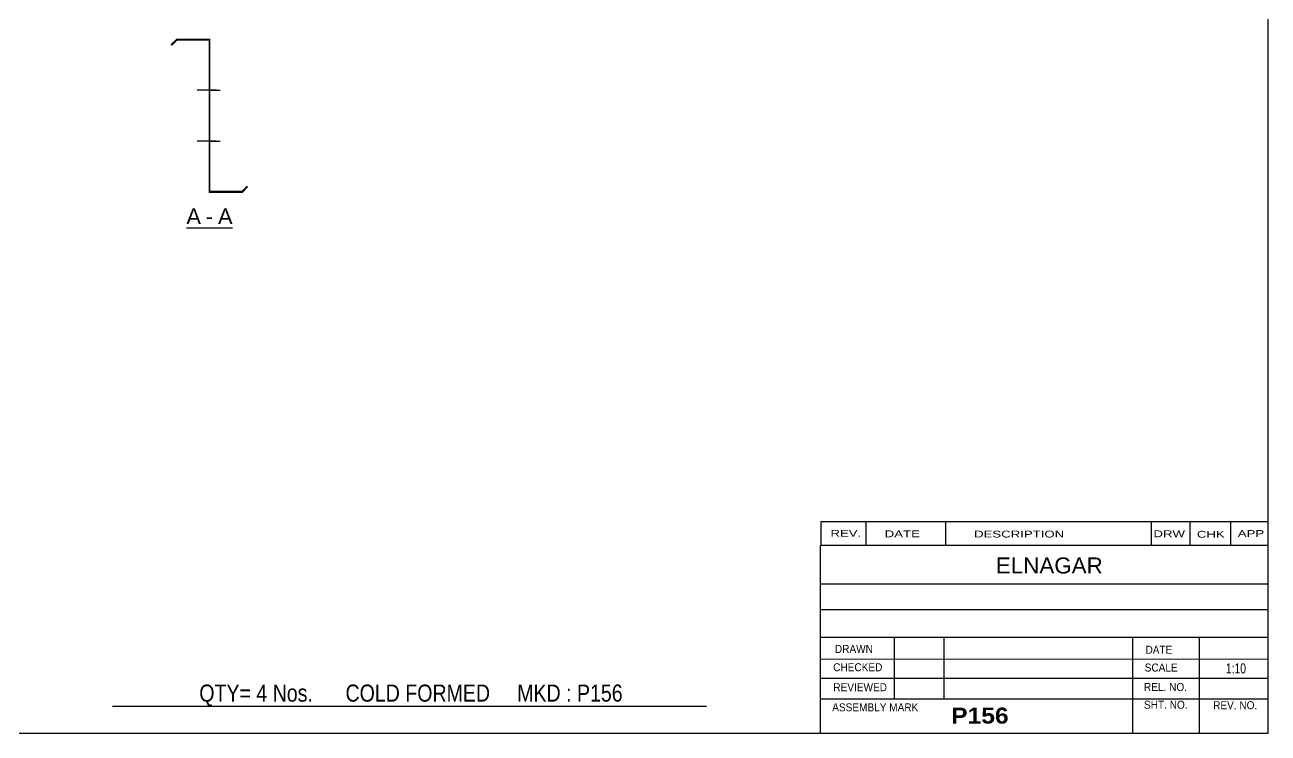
# Model space of a CAD drawing. Header units: millimetres. Extents: x -24 to 379, y -208 to 69.
# Drawn here: x 135.5 to 378.7, y -208.3 to -69.8 of the extents above; entities that cross this region are included whole.
import ezdxf

# ---------------------------------------------------------------- set-up
doc = ezdxf.new("R2010")
doc.units = ezdxf.units.MM
doc.styles.add('Arial', font='ARIAL.TTF', dxfattribs={"height": 0.2})
doc.styles.add('Arial Bold', font='ARIALBD.TTF', dxfattribs={"height": 0.2})
doc.styles.add('Arial Narrow', font='ARIALN.TTF', dxfattribs={"height": 0.2})

# ---------------------------------------------------------------- blocks, each defined once
blk = doc.blocks.new('Unknown-628700685-1200')
at = {"color": 5, "linetype": 'Continuous'}
for p, q in [((378.73, -208.27), (378.73, 68.73)), ((-21.27, -208.27), (378.73, -208.27))]:
    blk.add_line(p, q, dxfattribs=at)
blk = doc.blocks.new('Unknown-628700685-12 - 1732')
at = {"color": 7, "linetype": 'Continuous'}
blk.add_line((167.09, -109.47), (176.12, -109.47), dxfattribs=at)
at = {"color": 0, "linetype": 'Continuous'}
blk.add_wipeout([(169.93, -108.72), (169.93, -105.52), (167.09, -105.52), (167.09, -108.72)], dxfattribs=at)
blk.add_wipeout([(172.31, -108.72), (172.31, -105.52), (170.89, -105.52), (170.89, -108.72)], dxfattribs=at)
at = {"color": 96, "linetype": 'Continuous', "style": 'Arial'}
blk.add_text('A', height=3.06, dxfattribs=at).set_placement((167.09, -108.72))
at = {"color": 0, "linetype": 'Continuous'}
blk.add_wipeout([(176.12, -108.72), (176.12, -105.52), (173.27, -105.52), (173.27, -108.72)], dxfattribs=at)
at = {"color": 96, "linetype": 'Continuous', "style": 'Arial'}
for s, p in [('A', (173.27, -108.72)), ('-', (170.89, -108.72))]:
    blk.add_text(s, height=3.06, dxfattribs=at).set_placement(p)
blk = doc.blocks.new('Bolt-628700685-1738 - 1732')
at = {"linetype": 'Continuous'}
blk.add_hatch(color=3, dxfattribs=at).paths.add_polyline_path([(171.69, -93.22), (171.69, -91.82), (171.51, -91.82), (171.51, -93.22)])
at = {"color": 3, "linetype": 'Continuous'}
for p, q in [((171.69, -91.82), (171.51, -91.82)), ((172.49, -92.52), (171.51, -92.52)), ((171.69, -93.22), (171.51, -93.22))]:
    blk.add_line(p, q, dxfattribs=at)
blk = doc.blocks.new('Bolt-628700685-1737 - 1732')
at = {"linetype": 'Continuous'}
blk.add_hatch(color=3, dxfattribs=at).paths.add_polyline_path([(171.69, -93.22), (171.69, -91.82), (171.51, -91.82), (171.51, -93.22)])
at = {"color": 3, "linetype": 'Continuous'}
for p, q in [((171.69, -91.82), (171.51, -91.82)), ((172.49, -92.52), (171.51, -92.52)), ((171.69, -93.22), (171.51, -93.22))]:
    blk.add_line(p, q, dxfattribs=at)
blk = doc.blocks.new('Bolt-628700685-1739 - 1732')
at = {"linetype": 'Continuous'}
blk.add_hatch(color=3, dxfattribs=at).paths.add_polyline_path([(171.69, -93.22), (171.69, -91.82), (171.51, -91.82), (171.51, -93.22)])
at = {"color": 3, "linetype": 'Continuous'}
for p, q in [((171.69, -91.82), (171.51, -91.82)), ((172.49, -92.52), (171.51, -92.52)), ((171.69, -93.22), (171.51, -93.22))]:
    blk.add_line(p, q, dxfattribs=at)
blk = doc.blocks.new('Bolt-628700685-1740 - 1732')
at = {"linetype": 'Continuous'}
blk.add_hatch(color=3, dxfattribs=at).paths.add_polyline_path([(171.69, -93.22), (171.69, -91.82), (171.51, -91.82), (171.51, -93.22)])
at = {"color": 3, "linetype": 'Continuous'}
for p, q in [((171.69, -91.82), (171.51, -91.82)), ((172.49, -92.52), (171.51, -92.52)), ((171.69, -93.22), (171.51, -93.22))]:
    blk.add_line(p, q, dxfattribs=at)
blk = doc.blocks.new('Bolt-628700685-1741 - 1732')
at = {"linetype": 'Continuous'}
for points in [[(171.69, -83.22), (171.69, -81.82), (171.51, -81.82), (171.51, -83.22)], [(171.69, -93.22), (171.69, -91.82), (171.51, -91.82), (171.51, -93.22)]]:
    blk.add_hatch(color=3, dxfattribs=at).paths.add_polyline_path(points)
at = {"color": 3, "linetype": 'Continuous'}
for p, q in [((171.51, -81.82), (171.69, -81.82)), ((171.51, -82.52), (173.69, -82.52)), ((171.51, -83.22), (171.69, -83.22)), ((171.51, -91.82), (171.69, -91.82)), ((171.51, -92.52), (173.69, -92.52)), ((171.51, -93.22), (171.69, -93.22))]:
    blk.add_line(p, q, dxfattribs=at)
blk = doc.blocks.new('Bolt-628700685-1742 - 1732')
at = {"linetype": 'Continuous'}
for points in [[(171.51, -81.82), (171.51, -83.22), (171.69, -83.22), (171.69, -81.82)], [(171.51, -81.82), (171.51, -83.22), (171.69, -83.22), (171.69, -81.82)], [(171.51, -81.82), (171.51, -83.22), (171.69, -83.22), (171.69, -81.82)], [(171.51, -91.82), (171.51, -93.22), (171.69, -93.22), (171.69, -91.82)], [(171.51, -91.82), (171.51, -93.22), (171.69, -93.22), (171.69, -91.82)], [(171.51, -91.82), (171.51, -93.22), (171.69, -93.22), (171.69, -91.82)]]:
    blk.add_hatch(color=3, dxfattribs=at).paths.add_polyline_path(points)
at = {"color": 3, "linetype": 'Continuous'}
for p, q in [((172.99, -82.52), (169.19, -82.52)), ((172.99, -82.52), (169.19, -82.52)), ((172.99, -82.52), (169.19, -82.52)), ((171.69, -81.82), (171.51, -81.82)), ((171.69, -81.82), (171.51, -81.82)), ((171.69, -81.82), (171.51, -81.82)), ((171.69, -83.22), (171.51, -83.22)), ((171.69, -83.22), (171.51, -83.22)), ((171.69, -83.22), (171.51, -83.22)), ((171.69, -91.82), (171.51, -91.82)), ((171.69, -91.82), (171.51, -91.82)), ((171.69, -91.82), (171.51, -91.82)), ((172.99, -92.52), (169.19, -92.52)), ((172.99, -92.52), (169.19, -92.52)), ((172.99, -92.52), (169.19, -92.52)), ((171.69, -93.22), (171.51, -93.22)), ((171.69, -93.22), (171.51, -93.22)), ((171.69, -93.22), (171.51, -93.22))]:
    blk.add_line(p, q, dxfattribs=at)
blk = doc.blocks.new('Bolt-628700685-1743 - 1732')
at = {"linetype": 'Continuous'}
blk.add_hatch(color=3, dxfattribs=at).paths.add_polyline_path([(171.51, -81.82), (171.51, -83.22), (171.69, -83.22), (171.69, -81.82)])
blk.add_hatch(color=3, dxfattribs=at).paths.add_polyline_path([(171.51, -81.82), (171.51, -83.22), (171.69, -83.22), (171.69, -81.82)])
at = {"color": 3, "linetype": 'Continuous'}
for p, q in [((172.49, -82.52), (169.19, -82.52)), ((172.49, -82.52), (169.19, -82.52)), ((171.69, -81.82), (171.51, -81.82)), ((171.69, -81.82), (171.51, -81.82)), ((171.69, -83.22), (171.51, -83.22)), ((171.69, -83.22), (171.51, -83.22))]:
    blk.add_line(p, q, dxfattribs=at)
blk = doc.blocks.new('Bolt-628700685-1744 - 1732')
at = {"linetype": 'Continuous'}
blk.add_hatch(color=3, dxfattribs=at).paths.add_polyline_path([(171.51, -91.82), (171.51, -93.22), (171.69, -93.22), (171.69, -91.82)])
blk.add_hatch(color=3, dxfattribs=at).paths.add_polyline_path([(171.51, -91.82), (171.51, -93.22), (171.69, -93.22), (171.69, -91.82)])
at = {"color": 3, "linetype": 'Continuous'}
for p, q in [((171.69, -91.82), (171.51, -91.82)), ((171.69, -91.82), (171.51, -91.82)), ((172.49, -92.52), (169.19, -92.52)), ((172.49, -92.52), (169.19, -92.52)), ((171.69, -93.22), (171.51, -93.22)), ((171.69, -93.22), (171.51, -93.22))]:
    blk.add_line(p, q, dxfattribs=at)
blk = doc.blocks.new('Bolt-628700685-1745 - 1732')
at = {"linetype": 'Continuous'}
for points in [[(171.51, -81.82), (171.51, -83.22), (171.69, -83.22), (171.69, -81.82)], [(171.51, -81.82), (171.51, -83.22), (171.69, -83.22), (171.69, -81.82)], [(171.51, -81.82), (171.51, -83.22), (171.69, -83.22), (171.69, -81.82)], [(171.51, -91.82), (171.51, -93.22), (171.69, -93.22), (171.69, -91.82)], [(171.51, -91.82), (171.51, -93.22), (171.69, -93.22), (171.69, -91.82)], [(171.51, -91.82), (171.51, -93.22), (171.69, -93.22), (171.69, -91.82)]]:
    blk.add_hatch(color=3, dxfattribs=at).paths.add_polyline_path(points)
at = {"color": 3, "linetype": 'Continuous'}
for p, q in [((172.99, -82.52), (169.19, -82.52)), ((172.99, -82.52), (169.19, -82.52)), ((172.99, -82.52), (169.19, -82.52)), ((171.69, -81.82), (171.51, -81.82)), ((171.69, -81.82), (171.51, -81.82)), ((171.69, -81.82), (171.51, -81.82)), ((171.69, -83.22), (171.51, -83.22)), ((171.69, -83.22), (171.51, -83.22)), ((171.69, -83.22), (171.51, -83.22)), ((171.69, -91.82), (171.51, -91.82)), ((171.69, -91.82), (171.51, -91.82)), ((171.69, -91.82), (171.51, -91.82)), ((172.99, -92.52), (169.19, -92.52)), ((172.99, -92.52), (169.19, -92.52)), ((172.99, -92.52), (169.19, -92.52)), ((171.69, -93.22), (171.51, -93.22)), ((171.69, -93.22), (171.51, -93.22)), ((171.69, -93.22), (171.51, -93.22))]:
    blk.add_line(p, q, dxfattribs=at)
blk = doc.blocks.new('Bolt-628700685-1746 - 1732')
at = {"linetype": 'Continuous'}
blk.add_hatch(color=3, dxfattribs=at).paths.add_polyline_path([(171.51, -81.82), (171.51, -83.22), (171.69, -83.22), (171.69, -81.82)])
blk.add_hatch(color=3, dxfattribs=at).paths.add_polyline_path([(171.51, -81.82), (171.51, -83.22), (171.69, -83.22), (171.69, -81.82)])
at = {"color": 3, "linetype": 'Continuous'}
for p, q in [((172.49, -82.52), (169.19, -82.52)), ((172.49, -82.52), (169.19, -82.52)), ((171.69, -81.82), (171.51, -81.82)), ((171.69, -81.82), (171.51, -81.82)), ((171.69, -83.22), (171.51, -83.22)), ((171.69, -83.22), (171.51, -83.22))]:
    blk.add_line(p, q, dxfattribs=at)
blk = doc.blocks.new('Bolt-628700685-1747 - 1732')
at = {"linetype": 'Continuous'}
blk.add_hatch(color=3, dxfattribs=at).paths.add_polyline_path([(171.51, -91.82), (171.51, -93.22), (171.69, -93.22), (171.69, -91.82)])
blk.add_hatch(color=3, dxfattribs=at).paths.add_polyline_path([(171.51, -91.82), (171.51, -93.22), (171.69, -93.22), (171.69, -91.82)])
at = {"color": 3, "linetype": 'Continuous'}
for p, q in [((171.69, -91.82), (171.51, -91.82)), ((171.69, -91.82), (171.51, -91.82)), ((172.49, -92.52), (169.19, -92.52)), ((172.49, -92.52), (169.19, -92.52)), ((171.69, -93.22), (171.51, -93.22)), ((171.69, -93.22), (171.51, -93.22))]:
    blk.add_line(p, q, dxfattribs=at)
blk = doc.blocks.new('Part-628700685-1748 - 1732')
at = {"color": 2, "linetype": 'Continuous'}
for p, q in [((165.19, -72.52), (164.13, -73.58)), ((164.26, -73.71), (165.27, -72.7)), ((165.19, -72.52), (171.69, -72.52)), ((165.27, -72.7), (171.51, -72.7)), ((171.51, -72.7), (171.51, -102.52)), ((171.69, -102.34), (171.69, -72.52)), ((164.13, -73.58), (164.26, -73.71)), ((178.94, -101.33), (177.94, -102.34)), ((178.01, -102.52), (179.07, -101.46)), ((179.07, -101.46), (178.94, -101.33)), ((178.01, -102.52), (171.51, -102.52)), ((177.94, -102.34), (171.69, -102.34))]:
    blk.add_line(p, q, dxfattribs=at)
blk = doc.blocks.new('Bolt-628700685-1749 - 1732')
at = {"linetype": 'Continuous'}
blk.add_hatch(color=3, dxfattribs=at).paths.add_polyline_path([(171.69, -93.22), (171.69, -91.82), (171.51, -91.82), (171.51, -93.22)])
blk.add_hatch(color=3, dxfattribs=at).paths.add_polyline_path([(171.69, -93.22), (171.69, -91.82), (171.51, -91.82), (171.51, -93.22)])
at = {"color": 3, "linetype": 'Continuous'}
for p, q in [((171.69, -91.82), (171.51, -91.82)), ((171.69, -91.82), (171.51, -91.82)), ((172.44, -92.52), (169.69, -92.52)), ((172.44, -92.52), (169.69, -92.52)), ((171.69, -93.22), (171.51, -93.22)), ((171.69, -93.22), (171.51, -93.22))]:
    blk.add_line(p, q, dxfattribs=at)
blk = doc.blocks.new('Bolt-628700685-1750 - 1732')
at = {"linetype": 'Continuous'}
blk.add_hatch(color=3, dxfattribs=at).paths.add_polyline_path([(171.69, -93.22), (171.69, -91.82), (171.51, -91.82), (171.51, -93.22)])
blk.add_hatch(color=3, dxfattribs=at).paths.add_polyline_path([(171.69, -93.22), (171.69, -91.82), (171.51, -91.82), (171.51, -93.22)])
at = {"color": 3, "linetype": 'Continuous'}
for p, q in [((171.69, -91.82), (171.51, -91.82)), ((171.69, -91.82), (171.51, -91.82)), ((172.44, -92.52), (169.69, -92.52)), ((172.44, -92.52), (169.69, -92.52)), ((171.69, -93.22), (171.51, -93.22)), ((171.69, -93.22), (171.51, -93.22))]:
    blk.add_line(p, q, dxfattribs=at)
blk = doc.blocks.new('Bolt-628700685-1751 - 1732')
at = {"linetype": 'Continuous'}
blk.add_hatch(color=3, dxfattribs=at).paths.add_polyline_path([(171.69, -93.22), (171.69, -91.82), (171.51, -91.82), (171.51, -93.22)])
blk.add_hatch(color=3, dxfattribs=at).paths.add_polyline_path([(171.69, -93.22), (171.69, -91.82), (171.51, -91.82), (171.51, -93.22)])
at = {"color": 3, "linetype": 'Continuous'}
for p, q in [((171.69, -91.82), (171.51, -91.82)), ((171.69, -91.82), (171.51, -91.82)), ((172.44, -92.52), (169.69, -92.52)), ((172.44, -92.52), (169.69, -92.52)), ((171.69, -93.22), (171.51, -93.22)), ((171.69, -93.22), (171.51, -93.22))]:
    blk.add_line(p, q, dxfattribs=at)
blk = doc.blocks.new('Bolt-628700685-1752 - 1732')
at = {"linetype": 'Continuous'}
blk.add_hatch(color=3, dxfattribs=at).paths.add_polyline_path([(171.69, -93.22), (171.69, -91.82), (171.51, -91.82), (171.51, -93.22)])
blk.add_hatch(color=3, dxfattribs=at).paths.add_polyline_path([(171.69, -93.22), (171.69, -91.82), (171.51, -91.82), (171.51, -93.22)])
at = {"color": 3, "linetype": 'Continuous'}
for p, q in [((171.69, -91.82), (171.51, -91.82)), ((171.69, -91.82), (171.51, -91.82)), ((172.44, -92.52), (169.69, -92.52)), ((172.44, -92.52), (169.69, -92.52)), ((171.69, -93.22), (171.51, -93.22)), ((171.69, -93.22), (171.51, -93.22))]:
    blk.add_line(p, q, dxfattribs=at)
blk = doc.blocks.new('Bolt-628700685-1753 - 1732')
at = {"linetype": 'Continuous'}
blk.add_hatch(color=3, dxfattribs=at).paths.add_polyline_path([(171.69, -93.22), (171.69, -91.82), (171.51, -91.82), (171.51, -93.22)])
blk.add_hatch(color=3, dxfattribs=at).paths.add_polyline_path([(171.69, -93.22), (171.69, -91.82), (171.51, -91.82), (171.51, -93.22)])
at = {"color": 3, "linetype": 'Continuous'}
for p, q in [((171.69, -91.82), (171.51, -91.82)), ((171.69, -91.82), (171.51, -91.82)), ((172.44, -92.52), (169.69, -92.52)), ((172.44, -92.52), (169.69, -92.52)), ((171.69, -93.22), (171.51, -93.22)), ((171.69, -93.22), (171.51, -93.22))]:
    blk.add_line(p, q, dxfattribs=at)
blk = doc.blocks.new('CBS_CALLOFF-628700685-3335')
at = {"color": 7, "linetype": 'Continuous'}
blk.add_line((152.61, -203), (268.84, -203.02), dxfattribs=at)
at = {"color": 3, "linetype": 'Continuous', "style": 'Arial Narrow'}
blk.add_text('QTY= 4 Nos.      COLD FORMED     MKD : P156', height=3.3405, dxfattribs=at).set_placement((169.61, -202.11))
blk = doc.blocks.new('CBS_NAME_BLOG-628700685-3336')
at = {"color": 7, "linetype": 'Continuous'}
for p, q in [((291.14, -171.52), (378.66, -171.52)), ((291.14, -208.23), (291.14, -171.52)), ((291.14, -179.06), (378.66, -179.06)), ((291.21, -184.11), (378.73, -184.11)), ((291.14, -189.48), (378.66, -189.48)), ((305.66, -201.59), (305.66, -189.49)), ((315.35, -201.56), (315.35, -189.5)), ((352.26, -208.23), (352.26, -189.5)), ((365.32, -208.23), (365.32, -189.49)), ((291.15, -193.78), (378.73, -193.76)), ((291.14, -197.53), (378.66, -197.53)), ((291.14, -201.57), (378.66, -201.57)), ((291.14, -208.27), (378.73, -208.27))]:
    blk.add_line(p, q, dxfattribs=at)
at = {"color": 3, "linetype": 'Continuous', "style": 'Arial'}
blk.add_text('ELNAGAR', height=3.133, dxfattribs=at).set_placement((325.46, -177.05))
at = {"color": 3, "linetype": 'Continuous'}
for s, height, style, width, p in [('DRAWN', 1.566, 'Arial', 0.9, (293.97, -192.59)), ('DATE', 1.566, 'Arial', 0.9, (354.74, -192.75)), ('CHECKED', 1.566, 'Arial', 0.9, (293.63, -196.17)), ('1:10', 1.957, 'Arial Narrow', 0.9, (370.47, -196.59)), ('SCALE', 1.566, 'Arial', 0.9, (354.58, -196.23)), ('REVIEWED', 1.566, 'Arial', 0.9, (293.66, -200.08)), ('REL. NO.', 1.566, 'Arial', 0.9, (354.44, -200.03)), ('ASSEMBLY MARK', 1.5663, 'Arial', 0.9, (293.44, -204.01)), ('P156', 3.131, 'Arial Bold', 1.1, (316.72, -206.41)), ('SHT. NO.', 1.566, 'Arial', 0.9, (354.44, -203.5)), ('REV. NO.', 1.566, 'Arial', 0.9, (367.96, -203.59))]:
    blk.add_text(s, height=height, dxfattribs=dict(at, style=style, width=width)).set_placement(p)
blk = doc.blocks.new('CBS_REVISION-628700685-3337')
at = {"color": 7, "linetype": 'Continuous'}
for p, q in [((291.22, -166.89), (378.72, -166.89)), ((291.22, -166.89), (291.22, -171.52)), ((300.02, -166.89), (300.02, -171.52)), ((315.62, -166.89), (315.62, -171.46)), ((355.87, -166.89), (355.87, -171.52)), ((363.41, -166.89), (363.41, -171.52)), ((371.36, -166.89), (371.36, -171.52)), ((291.22, -171.52), (378.72, -171.52))]:
    blk.add_line(p, q, dxfattribs=at)
at = {"color": 7, "style": 'Arial Narrow', "width": 1.7}
for s, height, p in [('REV.', 1.326, (293.09, -169.84)), ('DATE', 1.326, (303.71, -169.96)), ('DESCRIPTION', 1.3257, (321.19, -170.01)), ('DRW', 1.326, (356.3, -169.95)), ('CHK', 1.326, (364.79, -170.04)), ('APP', 1.326, (372.79, -169.89))]:
    blk.add_text(s, height=height, dxfattribs=at).set_placement(p)

msp = doc.modelspace()

# ---------------------------------------------------------------- block references
for name in ['Unknown-628700685-1200', 'Part-628700685-1748 - 1732', 'Bolt-628700685-1742 - 1732', 'Bolt-628700685-1743 - 1732', 'Bolt-628700685-1745 - 1732', 'Bolt-628700685-1746 - 1732', 'Bolt-628700685-1741 - 1732', 'Bolt-628700685-1744 - 1732', 'Bolt-628700685-1747 - 1732', 'Bolt-628700685-1749 - 1732', 'Bolt-628700685-1750 - 1732', 'Bolt-628700685-1751 - 1732', 'Bolt-628700685-1752 - 1732', 'Bolt-628700685-1753 - 1732', 'Bolt-628700685-1738 - 1732', 'Bolt-628700685-1737 - 1732', 'Bolt-628700685-1739 - 1732', 'Bolt-628700685-1740 - 1732', 'CBS_REVISION-628700685-3337', 'CBS_NAME_BLOG-628700685-3336', 'CBS_CALLOFF-628700685-3335']:
    msp.add_blockref(name, (0, 0))

# ---------------------------------------------------------------- next in the draw order: block references
msp.add_blockref('Unknown-628700685-12 - 1732', (0, 0))

doc.saveas('drawing.dxf')
